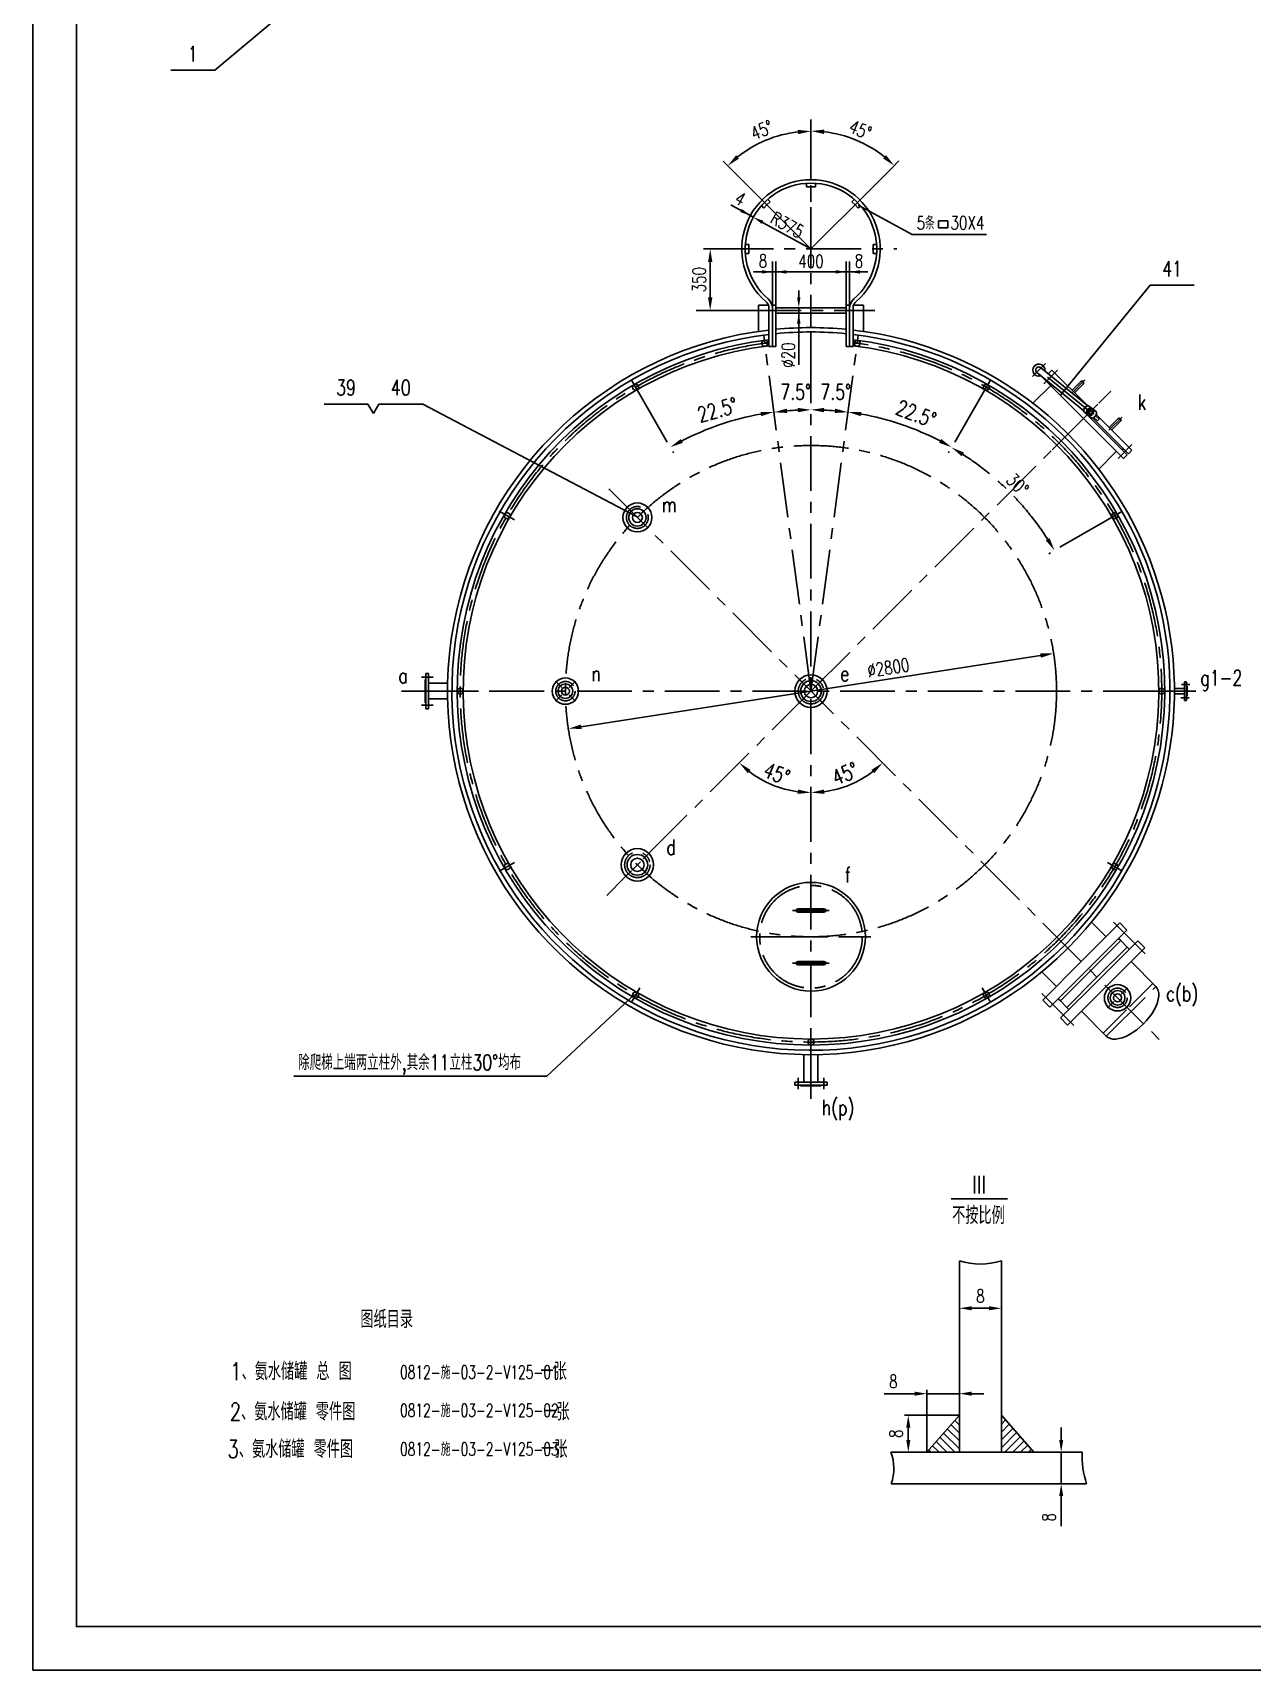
# Model space of a CAD drawing. Header units: millimetres. Extents: x 35295 to 50145, y 0 to 21025.
# Drawn here: x 35295 to 42249, y 0 to 9333 of the extents above; entities that cross this region are included whole.
import ezdxf
from ezdxf.enums import TextEntityAlignment as Align

# ---------------------------------------------------------------- set-up
doc = ezdxf.new("R2010")
doc.units = ezdxf.units.MM
doc.header["$LTSCALE"] = 250
doc.linetypes.add('CENTER', pattern=[2, 1.25, -0.25, 0.25, -0.25])
doc.linetypes.add('DASHDOT', pattern=[1, 0.5, -0.25, 0, -0.25])
for name, color, linetype in [('1', 7, 'Continuous'), ('2', 1, 'Continuous'), ('3', 2, 'DASHDOT'), ('HGJ', 1, 'Continuous'), ('HGJX', 2, 'CENTER'), ('HGJY', 7, 'Continuous'), ('K1', 4, 'Continuous'), ('RENK', 7, 'Continuous')]:
    doc.layers.add(name, color=color, linetype=linetype)
doc.styles.add('hzfs', font='simplex.shx', dxfattribs={"width": 0.75, "bigfont": 'hzfs.shx'})
doc.styles.get("Standard").update_dxf_attribs({"font": 'txt', "width": 0.75, "bigfont": 'hztxt.shx'})
doc.dimstyles.new('ISO-25', dxfattribs={"dimtxt": 2.5, "dimasz": 2.5, "dimexe": 1.25, "dimexo": 0.625, "dimtad": 1, "dimtxsty": 'Standard', "dimcen": 2.5, "dimadec": 0, "dimazin": 0, "dimtfac": 1, "dimtmove": 0, "dimatfit": 3, "dimfxl": 0, "dimarcsym": 0})
doc.dimstyles.get("Standard").update_dxf_attribs({"dimtxt": 0.18, "dimasz": 0.18, "dimexe": 0.18, "dimexo": 0.0625, "dimgap": 0.09, "dimtad": 0, "dimtih": 1, "dimtoh": 1, "dimdec": 4, "dimzin": 0, "dimdsep": 46, "dimtxsty": 'Standard', "dimcen": 0.09, "dimadec": 0, "dimazin": 0, "dimtfac": 1, "dimtdec": 4, "dimtofl": 0, "dimtmove": 0, "dimatfit": 3, "dimfxl": 0, "dimtolj": 1, "dimtzin": 0, "dimarcsym": 0})

# ---------------------------------------------------------------- blocks, each defined once
blk = doc.blocks.new('*D53')
at = {"color": 0, "lineweight": -2}
for p, q in [((39205.6, 8100.4), (39120.5, 8100.4)), ((39158, 8025.4), (39158, 7825.4)), ((39077.7, 7750.4), (39195.5, 7750.4))]:
    blk.add_line(p, q, dxfattribs=at)
at = {"color": 0}
for points in [[(39145.5, 8025.4), (39170.5, 8025.4), (39158, 8100.4)], [(39145.5, 7825.4), (39170.5, 7825.4), (39158, 7750.4)]]:
    blk.add_solid(points, dxfattribs=at)
at = {"layer": 'DEFPOINTS', "color": 0}
for p in [(39205.6, 8100.4), (39077.7, 7750.4), (39158, 7750.4)]:
    blk.add_point(p, dxfattribs=at)
at = {"color": 0, "insert": (39095.5, 7925.4), "char_height": 75, "attachment_point": 5, "rotation": 90, "style": 'hzfs'}
blk.add_mtext('\\A1;350', dxfattribs=at)
blk = doc.blocks.new('*D54')
at = {"color": 0, "lineweight": -2}
blk.add_line((40195.9, 8563.6), (40234.3, 8602.1), dxfattribs=at)
blk.add_arc((39732.6, 8100.4), 672.1, 51.3972, 83.6028, dxfattribs=at)
at = {"color": 0}
for points in [[(39806.8, 8755.8), (39808.2, 8780.8), (39732.6, 8772.5)], [(40160.3, 8634.9), (40143.6, 8616.3), (40207.8, 8575.6)]]:
    blk.add_solid(points, dxfattribs=at)
at = {"layer": 'DEFPOINTS', "color": 0}
for p in [(39732.6, 8838.2), (40068.6, 8682.4), (40195.9, 8563.6), (40065.5, 8433.3), (39732.6, 7648.8)]:
    blk.add_point(p, dxfattribs=at)
at = {"color": 0, "insert": (40013.7, 8779), "char_height": 75, "attachment_point": 5, "rotation": 337.5, "style": 'hzfs'}
blk.add_mtext('\\A1;45°', dxfattribs=at)
blk = doc.blocks.new('*D65')
at = {"color": 0, "linetype": 'CENTER', "lineweight": -2}
blk.add_line((41423, 6556.3), (41088.6, 6363.3), dxfattribs=at)
blk.add_arc((39732.6, 5580.4), 1603.3, 32.68047, 57.31953, dxfattribs=at)
at = {"color": 0, "linetype": 'CENTER'}
for points in [[(40591.8, 6919.2), (40604.8, 6940.5), (40534.2, 6968.9)], [(41092.8, 6452.6), (41071.4, 6439.6), (41121.1, 6382)]]:
    blk.add_solid(points, dxfattribs=at)
at = {"layer": 'DEFPOINTS', "color": 0, "linetype": 'CENTER'}
for p in [(40708.5, 7270.7), (40516.4, 6937.9), (40960.8, 6611), (41423, 6556.3), (41509.6, 6606.4)]:
    blk.add_point(p, dxfattribs=at)
at = {"color": 0, "linetype": 'CENTER', "insert": (40910.5, 6758.3), "char_height": 75, "attachment_point": 5, "rotation": 315, "style": 'hzfs'}
blk.add_mtext('\\A1;30°', dxfattribs=at)
blk = doc.blocks.new('*D74')
at = {"layer": '1', "color": 4, "lineweight": -2}
for p, q in [((40578.6, 2063), (40578.6, 2085.5)), ((40648.6, 2063), (40748.3, 2063)), ((40818.3, 2063), (40818.3, 2085.5))]:
    blk.add_line(p, q, dxfattribs=at)
at = {"layer": '1', "color": 4}
for points in [[(40648.6, 2074.6), (40648.6, 2051.3), (40578.6, 2063)], [(40748.3, 2074.6), (40748.3, 2051.3), (40818.3, 2063)]]:
    blk.add_solid(points, dxfattribs=at)
at = {"layer": 'DEFPOINTS', "color": 0}
for p in [(40578.6, 2063), (40818.3, 2063), (40818.3, 2063)]:
    blk.add_point(p, dxfattribs=at)
at = {"layer": '1', "color": 7, "insert": (40698.5, 2133), "char_height": 75, "attachment_point": 5, "style": 'hzfs'}
blk.add_mtext('8', dxfattribs=at)
blk = doc.blocks.new('*D75')
at = {"layer": '1', "color": 4, "lineweight": -2}
for p, q in [((41159.3, 1312.9), (41159.3, 1382.9)), ((41159.3, 1242.9), (41136.8, 1242.9)), ((41159.3, 1242.9), (41159.3, 1062.8)), ((41159.3, 1062.8), (41136.8, 1062.8)), ((41159.3, 992.8), (41159.3, 820.3))]:
    blk.add_line(p, q, dxfattribs=at)
at = {"layer": '1', "color": 4}
for points in [[(41147.6, 1312.9), (41170.9, 1312.9), (41159.3, 1242.9)], [(41147.6, 992.8), (41170.9, 992.8), (41159.3, 1062.8)]]:
    blk.add_solid(points, dxfattribs=at)
at = {"layer": 'DEFPOINTS', "color": 0}
for p in [(41159.3, 1242.9), (41159.3, 1062.8), (41159.3, 1062.8)]:
    blk.add_point(p, dxfattribs=at)
at = {"layer": '1', "color": 7, "insert": (41089.3, 871.6), "char_height": 75, "attachment_point": 5, "rotation": 90, "style": 'hzfs'}
blk.add_mtext('8', dxfattribs=at)
blk = doc.blocks.new('*D76')
at = {"layer": '1', "color": 4, "lineweight": -2}
for p, q in [((40578.6, 1453.3), (40264.9, 1453.3)), ((40287.4, 1312.9), (40287.4, 1383.3)), ((40393.3, 1242.9), (40264.9, 1242.9))]:
    blk.add_line(p, q, dxfattribs=at)
at = {"layer": '1', "color": 4}
for points in [[(40275.7, 1383.3), (40299.1, 1383.3), (40287.4, 1453.3)], [(40275.7, 1312.9), (40299.1, 1312.9), (40287.4, 1242.9)]]:
    blk.add_solid(points, dxfattribs=at)
at = {"layer": 'DEFPOINTS', "color": 0}
for p in [(40287.4, 1453.3), (40578.6, 1453.3), (40393.3, 1242.9)]:
    blk.add_point(p, dxfattribs=at)
at = {"layer": '1', "color": 7, "insert": (40217.4, 1348.1), "char_height": 75, "attachment_point": 5, "rotation": 90, "style": 'hzfs'}
blk.add_mtext('8', dxfattribs=at)
blk = doc.blocks.new('*D73')
at = {"layer": '1', "color": 4, "lineweight": -2}
for p, q in [((40393.3, 1242.9), (40393.3, 1598.8)), ((40578.6, 1453.3), (40578.6, 1598.8)), ((40323.3, 1576.3), (40150.8, 1576.3)), ((40578.6, 1576.3), (40393.3, 1576.3)), ((40648.6, 1576.3), (40718.6, 1576.3))]:
    blk.add_line(p, q, dxfattribs=at)
at = {"layer": '1', "color": 4}
for points in [[(40323.3, 1587.9), (40323.3, 1564.6), (40393.3, 1576.3)], [(40648.6, 1587.9), (40648.6, 1564.6), (40578.6, 1576.3)]]:
    blk.add_solid(points, dxfattribs=at)
at = {"layer": 'DEFPOINTS', "color": 0}
for p in [(40393.3, 1576.3), (40578.6, 1453.3), (40393.3, 1242.9)]:
    blk.add_point(p, dxfattribs=at)
at = {"layer": '1', "color": 7, "insert": (40202, 1646.3), "char_height": 75, "attachment_point": 5, "style": 'hzfs'}
blk.add_mtext('8', dxfattribs=at)

msp = doc.modelspace()

# ---------------------------------------------------------------- hatches: boundary and pattern name
at = {"layer": '1'}
h = msp.add_hatch(dxfattribs=at)
h.set_pattern_fill('ANSI31', color=256, scale=10, angle=90, style=0)
h.set_pattern_definition([(135, (27247.498, 0), (-22.45064, -22.45064), [])])
h.paths.add_polyline_path([(40578.62807, 1453.27059), (40393.29851, 1242.91503), (40578.62807, 1242.91503)])
h = msp.add_hatch(dxfattribs=at)
h.set_pattern_fill('ANSI31', color=256, scale=10, style=0)
h.set_pattern_definition([(45, (27247.498, 0), (-22.45064, 22.45064), [])])
h.paths.add_polyline_path([(40818.29952, 1453.27059), (40818.29952, 1242.91503), (41003.62907, 1242.91503)])

# ---------------------------------------------------------------- linework, layer by layer
for p, q in [((35295.39807, 21025), (35295.39807, 0)), ((39732.60168, 8495.38527), (39732.60168, 8656.74418)), ((40001.91928, 8350.69189), (40309.05195, 8182.21368)), ((36784.24402, 3385.89844), (38227.24865, 3385.89844)), ((35295.39807, 0), (50145.39807, 0))]:
    msp.add_line(p, q)
at = {"linetype": 'ByBlock'}
for p, q in [((39732.60168, 8495.44777), (39732.60168, 8681.96284)), ((39389.42939, 8443.55755), (39269.33761, 8563.64934)), ((40065.46927, 8433.25286), (40195.86574, 8563.64934)), ((39281.36355, 8348.59718), (39274.85985, 8352.17466)), ((39404.03022, 8281.1221), (39281.36355, 8348.59718)), ((39456.60166, 8252.2042), (39509.17309, 8223.28631)), ((39456.60166, 8252.2042), (39609.51426, 8168.09179)), ((39609.51426, 8168.09179), (39732.60168, 8100.38527)), ((39512.60168, 7780.44777), (39512.60168, 8029.72388)), ((39532.60168, 7780.44777), (39532.60168, 8029.72388)), ((39932.60168, 7780.44777), (39932.60168, 8029.72388)), ((39952.60168, 7780.38527), (39952.60168, 8029.66138)), ((40055.9655, 7969.72388), (39405.28705, 7969.72388)), ((39663.0522, 7825.38527), (39663.0522, 7863.51403)), ((39432.60168, 7750.38527), (39077.68742, 7750.38527)), ((39663.0522, 7765.38527), (39663.0522, 7615.38527)), ((39663.0522, 7615.38527), (39663.0522, 7439.9959))]:
    msp.add_line(p, q, dxfattribs=at)
at = {"color": 0, "linetype": 'ByBlock'}
for p, q in [((39269.33761, 8563.64934), (39231.60815, 8601.37879)), ((38423.22503, 5377.51143), (41041.97832, 5783.25911))]:
    msp.add_line(p, q, dxfattribs=at)
at = {"linetype": 'CENTER'}
for p, q in [((39732.60168, 7994.64486), (39732.60168, 8495.38527)), ((41638.91352, 4082.34096), (41456.84423, 4264.41026)), ((41230.64598, 3674.07342), (41048.57669, 3856.14271))]:
    msp.add_line(p, q, dxfattribs=at)
at = {"color": 7}
for p, q in [((39389.47358, 8443.51336), (39732.60168, 8100.38527)), ((40065.42507, 8433.20867), (39732.60168, 8100.38527)), ((40459.63349, 8220.25129), (40459.63349, 8260.92193)), ((40459.63349, 8260.92193), (40513.55798, 8260.92193)), ((40513.55798, 8220.25129), (40459.63349, 8220.25129)), ((40513.55798, 8260.92193), (40513.55798, 8220.25129)), ((39732.60168, 8069.23111), (39732.60168, 8171.05821)), ((40734.14219, 8182.21368), (40309.05195, 8182.21368))]:
    msp.add_line(p, q, dxfattribs=at)
at = {"color": 1}
for p, q in [((39707.60168, 8455.38527), (39707.60168, 8474.55101)), ((39732.60168, 8455.38527), (39707.60168, 8455.38527)), ((39732.60168, 8455.38527), (39757.60168, 8455.38527)), ((39757.60168, 8455.38527), (39757.60168, 8474.55101)), ((39463.9011, 8333.73051), (39450.34888, 8347.28273)), ((39481.57877, 8351.40818), (39463.9011, 8333.73051)), ((39481.57877, 8351.40818), (39499.25644, 8369.08585)), ((39499.25644, 8369.08585), (39485.70421, 8382.63807)), ((39965.94691, 8369.08585), (39979.49914, 8382.63807)), ((39983.62458, 8351.40818), (39965.94691, 8369.08585)), ((39983.62458, 8351.40818), (40001.30225, 8333.73051)), ((40001.30225, 8333.73051), (40014.85448, 8347.28273)), ((39377.60168, 8125.38527), (39358.43594, 8125.38527)), ((39377.60168, 8100.38527), (39377.60168, 8125.38527)), ((40087.60168, 8125.38527), (40106.76741, 8125.38527)), ((40087.60168, 8100.38527), (40087.60168, 8125.38527)), ((39377.60168, 8075.38527), (39358.43594, 8075.38527)), ((39377.60168, 8100.38527), (39377.60168, 8075.38527)), ((40087.60168, 8100.38527), (40087.60168, 8075.38527)), ((40087.60168, 8075.38527), (40106.76741, 8075.38527)), ((39489.42877, 7780.38527), (39432.60168, 7780.38527)), ((39432.60168, 7780.38527), (39432.60168, 7630.55209)), ((39492.60168, 7762.85749), (39492.60168, 7544.48203)), ((39512.60168, 7780.38527), (39512.60168, 7544.48203)), ((39532.60168, 7780.38527), (39512.60168, 7780.38527)), ((39532.60168, 7750.38527), (39532.60168, 7780.38527)), ((39532.60168, 7765.38527), (39932.60168, 7765.38527)), ((39532.60168, 7750.38527), (39532.60168, 7544.48203)), ((39932.60168, 7780.38527), (39952.60168, 7780.38527)), ((39932.60168, 7750.38527), (39932.60168, 7780.38527)), ((39932.60168, 7750.38527), (39932.60168, 7544.48203)), ((39952.60168, 7780.38527), (39952.60168, 7544.48203)), ((39972.60168, 7762.85749), (39972.60168, 7544.48203)), ((39975.77458, 7780.38527), (40032.60168, 7780.38527)), ((40032.60168, 7780.38527), (40032.60168, 7630.55209)), ((39532.60168, 7735.38527), (39932.60168, 7735.38527)), ((39532.60168, 7544.48203), (39492.60168, 7544.48203)), ((39532.60168, 7544.48203), (39492.60168, 7544.48203)), ((39932.60168, 7544.48203), (39972.60168, 7544.48203)), ((41804.54738, 5595.38527), (41861.60168, 5595.38527)), ((41804.54738, 5565.38527), (41861.60168, 5565.38527)), ((41415.31753, 4180.51213), (41332.30695, 4263.5227)), ((41699.14634, 3896.68332), (41557.25701, 4038.57264)), ((41132.47481, 3897.66942), (41049.46424, 3980.67999)), ((41416.30362, 3613.84061), (41274.4143, 3755.72993))]:
    msp.add_line(p, q, dxfattribs=at)
at = {"color": 7, "linetype": 'CENTER'}
for p, q in [((39205.63881, 8100.38527), (40222.14014, 8100.38527)), ((39365.11438, 7750.38527), (40097.33316, 7750.38527))]:
    msp.add_line(p, q, dxfattribs=at)
at = {"color": 1, "linetype": 'Continuous'}
for p, q in [((41287.8024, 7178.25535), (41020.37214, 7395.88602)), ((41310.66979, 7206.06034), (41043.09508, 7423.80856)), ((41106.1566, 7410.02406), (41086.00405, 7389.87152)), ((41315.60953, 7206.71904), (41359.95965, 7171.57982)), ((41288.28487, 7172.2319), (41332.635, 7137.09267)), ((41345.40779, 7140.85483), (41365.89173, 7120.37089)), ((41355.42696, 7149.85058), (41375.39919, 7129.87835)), ((41365.89173, 7120.37089), (41375.39919, 7129.87835))]:
    msp.add_line(p, q, dxfattribs=at)
at = {"color": 2, "linetype": 'CENTER'}
msp.add_line((41324.12226, 7171.90586), (41031.73361, 7409.84729), dxfattribs=at)
at = {"color": 0, "linetype": 'CENTER'}
for p, q in [((38756.67444, 7270.74083), (38948.84885, 6937.88498)), ((40708.52891, 7270.74083), (40516.3545, 6937.88498))]:
    msp.add_line(p, q, dxfattribs=at)
at = {"color": 1, "linetype": 'Continuous'}
for centre, radius in [((41324.12226, 7171.90586), 20.23478), ((41324.12226, 7171.90586), 12), ((39732.60168, 4180.38527), 310)]:
    msp.add_circle(centre, radius, dxfattribs=at)
at = {"linetype": 'CENTER'}
msp.add_circle((39732.60168, 5580.38527), 1400, dxfattribs=at)
at = {"color": 2, "linetype": 'CENTER'}
msp.add_circle((39732.60168, 4180.38527), 292.5, dxfattribs=at)
at = {"color": 0, "linetype": 'ByBlock'}
for centre, radius, start, end in [((39732.60168, 8100.38527), 671.01184, 96.407373493, 128.592626507), ((39732.60168, 5580.38527), 1605.00565, 100.24775967, 117.322392891), ((39732.60168, 5580.38527), 1603.55176, 92.680035242, 94.890117319), ((39732.60168, 5580.38527), 1603.55176, 85.109882681, 87.319964758), ((39732.60168, 5580.38527), 1605.00565, 62.677607109, 79.75224033), ((39732.60168, 5580.38527), 578.12829, 232.438145792, 262.561854208), ((39732.60168, 5580.38527), 578.12829, 277.438145792, 307.561854208)]:
    msp.add_arc(centre, radius, start, end, dxfattribs=at)
at = {"color": 1}
for centre, radius, start, end in [((39732.60168, 8100.38527), 395, 90, 229.331205845), ((39732.60168, 8100.38527), 395, 310.668794155, 90), ((39732.60168, 8100.38527), 375, 90, 229.331205845), ((39732.60168, 8100.38527), 375, 310.668794155, 90), ((39442.60168, 7762.85749), 50, 0, 49.331205845), ((39442.60168, 7762.85749), 70, 0, 49.331205845), ((40022.60168, 7762.85749), 70, 130.668794155, 180), ((40022.60168, 7762.85749), 50, 130.668794155, 180)]:
    msp.add_arc(centre, radius, start, end, dxfattribs=at)
at = {"color": 1, "linetype": 'Continuous'}
for centre, radius, start, end in [((41031.73361, 7409.84729), 34.5, 352.32160967, 289.423646892), ((41031.73361, 7409.84729), 18, 50.861828841, 230.861828841), ((41277.62999, 7337.54562), 10, 315, 135), ((41316.98383, 7177.56174), 29.18968, 92.698586697, 190.520849153), ((41331.2607, 7166.24998), 29.18968, 272.698586697, 10.520849153), ((41489.76203, 7125.41359), 10, 315, 135)]:
    msp.add_arc(centre, radius, start, end, dxfattribs=at)
at = {"color": 0, "linetype": 'ByBlock'}
for points in [[(39657.02032, 8779.68614), (39658.41746, 8754.72521), (39732.60168, 8771.3971)], [(39322.36963, 8615.52964), (39305.70752, 8634.16761), (39258.12466, 8574.86229)], [(39594.55027, 7190.5263), (39597.26333, 7165.67395), (39521.34975, 7169.96096)], [(39657.91451, 7169.68653), (39657.32987, 7194.67969), (39732.60168, 7183.93703)], [(39807.28884, 7169.68653), (39807.87348, 7194.67969), (39732.60168, 7183.93703)], [(39870.65308, 7190.5263), (39867.94003, 7165.67395), (39943.8536, 7169.96096)], [(39448.99885, 7147.43811), (39445.12723, 7172.13651), (39521.15821, 7171.40217)], [(40016.2045, 7147.43811), (40020.07612, 7172.13651), (39944.04514, 7171.40217)], [(38989.91383, 7017.30152), (39001.90456, 6995.36474), (38930.09885, 6970.36093)], [(40475.28953, 7017.30152), (40463.29879, 6995.36474), (40535.1045, 6970.36093)], [(41040.06442, 5795.61172), (41043.89223, 5770.9065), (41116.09398, 5794.74253)], [(38421.31112, 5389.86404), (38425.13893, 5365.15882), (38349.10937, 5366.028)], [(39371.91763, 5112.71192), (39388.41142, 5131.49901), (39323.80324, 5171.58683)], [(40076.79193, 5131.49901), (40093.28572, 5112.71192), (40141.40011, 5171.58683)], [(39658.57043, 5019.59549), (39656.94881, 4994.64814), (39732.60168, 5002.25698)], [(39808.25454, 4994.64814), (39806.63293, 5019.59549), (39732.60168, 5002.25698)]]:
    msp.add_solid(points, dxfattribs=at)
at = {"linetype": 'ByBlock'}
for points in [[(39329.11533, 8310.91738), (39338.75463, 8328.44119), (39386.50641, 8290.76139)], [(39451.78201, 8243.4423), (39461.42131, 8260.96611), (39404.03022, 8281.1221)], [(39461.42131, 8260.96611), (39451.78201, 8243.4423), (39404.03022, 8281.1221)], [(39452.60168, 7959.72388), (39452.60168, 7979.72388), (39512.60168, 7969.72388)], [(39592.60168, 7959.72388), (39592.60168, 7979.72388), (39532.60168, 7969.72388)], [(39872.60168, 7959.72388), (39872.60168, 7979.72388), (39932.60168, 7969.72388)], [(40012.60168, 7959.72388), (40012.60168, 7979.72388), (39952.60168, 7969.72388)], [(39653.0522, 7825.38527), (39673.0522, 7825.38527), (39663.0522, 7765.38527)], [(39653.0522, 7675.38527), (39673.0522, 7675.38527), (39663.0522, 7735.38527)]]:
    msp.add_solid(points, dxfattribs=at)
at = {"layer": '1'}
for p, q in [((40532.69181, 2686.94854), (40852.69181, 2686.94854)), ((40393.29851, 1242.91503), (40578.62807, 1453.27059)), ((41003.62907, 1242.91503), (40818.29952, 1453.27059))]:
    msp.add_line(p, q, dxfattribs=at)
msp.add_arc((40698.46379, 2709.95184), 395.31631, 252.353772999, 287.646227001, dxfattribs=at)
at = {"layer": '2'}
for p, q in [((41493.78752, 4258.98168), (41273.89577, 4039.09117)), ((41314.20077, 3998.78618), (41534.09261, 4218.6766)), ((41534.09261, 4218.6766), (41493.78752, 4258.98168)), ((41375.53106, 3937.45589), (41595.42148, 4157.34772)), ((41635.72657, 4117.04264), (41415.83605, 3897.15089)), ((41595.42148, 4157.34772), (41635.72657, 4117.04264)), ((41054.00526, 3819.19943), (41273.89577, 4039.09117)), ((41314.20077, 3998.78618), (41094.31035, 3778.89434)), ((41375.53106, 3937.45589), (41155.63922, 3717.56546)), ((41195.94431, 3677.26038), (41415.83605, 3897.15089)), ((41094.31035, 3778.89434), (41054.00526, 3819.19943)), ((41155.63922, 3717.56546), (41195.94431, 3677.26038)), ((40578.62807, 1242.91503), (40578.62807, 2333.23659)), ((40818.29952, 1242.91503), (40818.29952, 2333.23659)), ((40188.30944, 1242.91503), (41278.20022, 1242.91503)), ((40190.38554, 1062.84528), (41304.09188, 1062.84528))]:
    msp.add_line(p, q, dxfattribs=at)
at = {"layer": '3', "linetype": 'ByBlock'}
for centre, radius, start, end in [((39942.72667, 1150.03676), 262.55908, 340.604730245, 20.716387854), ((41809.64102, 1227.43291), 531.66627, 178.331311245, 198.033284799)]:
    msp.add_arc(centre, radius, start, end, dxfattribs=at)
at = {"layer": 'DEFPOINTS', "color": 0, "linetype": 'ByBlock'}
for p in [(39558.93103, 8748.53293), (39269.33761, 8563.64934), (39732.60168, 8495.44777), (39732.60168, 8495.38527), (39389.42939, 8443.55755), (39389.47358, 8443.51336), (40065.42507, 8433.20867), (39386.50641, 8290.76139), (39386.50641, 8290.76139), (39404.03022, 8281.1221), (39404.03022, 8281.1221), (39732.60168, 8100.38527), (39732.60168, 8100.38527), (39732.60168, 8100.38527), (39732.60168, 8100.38527), (39732.60168, 8100.38527), (39732.60168, 8052.32435), (39732.60168, 7861.24109), (39365.11438, 7750.38527), (39532.60168, 7780.38527), (39932.60168, 7780.38527), (39732.60168, 7648.82118), (40002.27348, 7609.54424), (40002.27348, 7609.54424), (39732.60168, 7534.17036), (39732.60168, 7534.17036), (39732.60168, 7534.17036), (40758.57649, 7357.42577), (40708.52891, 7270.74083), (39315.93032, 7130.36208), (39662.0019, 7182.38213), (39803.20145, 7182.38213), (40149.27303, 7130.36208), (38267.47643, 7045.51052), (41197.72693, 7045.51052), (41116.09398, 5794.74253), (39732.60168, 5580.38527), (39732.60168, 5580.38527), (38349.10937, 5366.028), (39443.53753, 5079.71148), (39882.23229, 5021.95622), (41212.94408, 4100.04286), (41732.60168, 3580.38527), (39732.60168, 3290.2184)]:
    msp.add_point(p, dxfattribs=at)
at = {"layer": 'HGJ'}
for p, q in [((37532.60168, 5646.38527), (37536.60168, 5646.38527)), ((37532.60168, 5514.38527), (37532.60168, 5646.38527)), ((37536.60168, 5680.38527), (37552.60168, 5680.38527)), ((37536.60168, 5480.38527), (37536.60168, 5680.38527)), ((37552.60168, 5680.38527), (37552.60168, 5480.38527)), ((37552.60168, 5624.88527), (37661.07959, 5624.88527)), ((41861.60168, 5527.88527), (41861.60168, 5632.88527)), ((41861.60168, 5632.88527), (41873.60168, 5632.88527)), ((41873.60168, 5632.88527), (41873.60168, 5527.88527)), ((41873.60168, 5608.38527), (41877.60168, 5608.38527)), ((41877.60168, 5608.38527), (41877.60168, 5552.38527)), ((37536.60168, 5514.38527), (37532.60168, 5514.38527)), ((37552.60168, 5535.88527), (37661.07959, 5535.88527)), ((41873.60168, 5527.88527), (41861.60168, 5527.88527)), ((41877.60168, 5552.38527), (41873.60168, 5552.38527)), ((37552.60168, 5480.38527), (37536.60168, 5480.38527)), ((41498.35747, 4158.42199), (41326.46121, 3986.52573)), ((41535.16688, 4121.61259), (41363.27061, 3949.71633)), ((41498.35747, 4158.42199), (41486.09762, 4170.68192)), ((41498.35747, 4158.42199), (41535.16688, 4121.61259)), ((41535.16688, 4121.61259), (41547.42681, 4109.35274)), ((41154.56495, 3814.62947), (41326.46121, 3986.52573)), ((41191.37435, 3777.82007), (41363.27061, 3949.71633)), ((41154.56495, 3814.62947), (41142.30502, 3826.88932)), ((41681.46867, 3914.36099), (41548.88614, 3781.77847)), ((41154.56495, 3814.62947), (41191.37435, 3777.82007)), ((41191.37435, 3777.82007), (41203.6342, 3765.56014)), ((41398.62595, 3631.51828), (41531.20847, 3764.1008)), ((39692.60168, 3351.18246), (39692.60168, 3476.18246)), ((39772.60168, 3351.18246), (39772.60168, 3476.18246)), ((39640.10168, 3335.18246), (39640.10168, 3351.18246)), ((39640.10168, 3351.18246), (39825.10168, 3351.18246)), ((39825.10168, 3335.18246), (39640.10168, 3335.18246)), ((39673.60168, 3331.18246), (39673.60168, 3335.18246)), ((39791.60168, 3331.18246), (39673.60168, 3331.18246)), ((39791.60168, 3335.18246), (39791.60168, 3331.18246)), ((39825.10168, 3351.18246), (39825.10168, 3335.18246))]:
    msp.add_line(p, q, dxfattribs=at)
at = {"layer": 'HGJ', "color": 7, "linetype": 'CENTER'}
msp.add_line((41416.30362, 3613.84061), (41699.14634, 3896.68332), dxfattribs=at)
at = {"layer": 'HGJ'}
for centre, radius in [((38742.65218, 6570.33476), 82.5), ((38742.65218, 6570.33476), 49.5), ((38742.65218, 6570.33476), 28.5), ((38332.60168, 5580.38527), 75), ((38332.60168, 5580.38527), 42), ((38332.60168, 5580.38527), 22.5), ((39732.60168, 5580.38527), 92.5), ((39732.60168, 5580.38527), 59), ((39732.60168, 5580.38527), 38), ((38742.65218, 4590.43577), 92.5), ((38742.65218, 4590.43577), 59), ((38742.65218, 4590.43577), 38), ((41480.5582, 3832.42874), 75), ((41480.5582, 3832.42874), 42), ((41480.5582, 3832.42874), 22.5)]:
    msp.add_circle(centre, radius, dxfattribs=at)
msp.add_ellipse((41557.72498, 3755.26196), major_axis=(-141.42136, -141.42136), ratio=0.5, start_param=0, end_param=3.1415926536, dxfattribs=at)
at = {"layer": 'HGJX'}
for p, q in [((38680.78034, 6632.20661), (38716.13568, 6596.85127)), ((38804.52403, 6508.46292), (38769.16869, 6543.81826)), ((37577.60168, 5660.38527), (37512.60168, 5660.38527)), ((38276.03313, 5636.95381), (38311.38847, 5601.59847)), ((38389.17022, 5636.95381), (38353.81488, 5601.59847)), ((39663.65876, 5649.32818), (39699.0141, 5613.97284)), ((39801.54459, 5649.32818), (39766.18925, 5613.97284)), ((41844.97207, 5617.88527), (41892.02152, 5617.88527)), ((37757.60168, 5580.38527), (37457.60168, 5580.38527)), ((38276.03313, 5523.81673), (38311.38847, 5559.17206)), ((38389.17022, 5523.81673), (38353.81488, 5559.17206)), ((39663.65876, 5511.44236), (39699.0141, 5546.7977)), ((39801.54459, 5511.44236), (39766.18925, 5546.7977)), ((41841.25193, 5542.88527), (41888.30128, 5542.88527)), ((37577.60168, 5500.38527), (37512.60168, 5500.38527)), ((38811.59509, 4659.37869), (38776.23975, 4624.02335)), ((38673.70927, 4521.49286), (38709.06461, 4556.8482)), ((41423.98966, 3888.99729), (41459.345, 3853.64195)), ((41537.12674, 3888.99729), (41501.7714, 3853.64195)), ((41423.98966, 3775.8602), (41459.345, 3811.21554)), ((41537.12674, 3775.8602), (41501.7714, 3811.21554)), ((39660.10168, 3376.18246), (39660.10168, 3311.18246)), ((39805.10168, 3376.18246), (39805.10168, 3311.18246))]:
    msp.add_line(p, q, dxfattribs=at)
at = {"layer": 'HGJX', "color": 3}
msp.add_line((41706.91875, 5580.38527), (41906.09978, 5580.38527), dxfattribs=at)
at = {"layer": 'HGJX', "linetype": 'CENTER'}
msp.add_line((39732.60168, 3556.18246), (39732.60168, 3256.18246), dxfattribs=at)
at = {"layer": 'HGJX', "color": 1}
for p, q in [((39692.60168, 3508.7714), (39692.60168, 3476.18246)), ((39772.60168, 3508.7714), (39772.60168, 3476.18246))]:
    msp.add_line(p, q, dxfattribs=at)
at = {"layer": 'HGJX'}
for centre, radius in [((38742.65218, 6570.33476), 62.5), ((38332.60168, 5580.38527), 55), ((39732.60168, 5580.38527), 72.5), ((38742.65218, 4590.43577), 72.5), ((41480.5582, 3832.42874), 55)]:
    msp.add_circle(centre, radius, dxfattribs=at)
at = {"layer": 'HGJY'}
for p, q in [((38043.27607, 10550.56005), (36332.9974, 9118.77165)), ((36332.9974, 9118.77165), (36082.9974, 9118.77165)), ((41154.33221, 7267.09614), (41667.15289, 7893.96313)), ((41667.15289, 7893.96313), (41917.15289, 7893.96313)), ((37206.34639, 7216.34775), (36956.34639, 7216.34775)), ((37237.59639, 7162.22275), (37206.34639, 7216.34775)), ((37268.84639, 7216.34775), (37237.59639, 7162.22275)), ((37518.84639, 7216.34775), (37268.84639, 7216.34775)), ((38737.65348, 6575.33347), (37518.84639, 7216.34775)), ((38725.7808, 3851.03397), (38227.24865, 3385.89844))]:
    msp.add_line(p, q, dxfattribs=at)
at = {"layer": 'HGJY', "linetype": 'CENTER'}
for p, q in [((39732.60168, 8838.21736), (39732.60168, 7648.82118)), ((39732.60168, 5580.38527), (39462.92987, 7609.54424)), ((39732.60168, 7632.33489), (39732.60168, 7532.23974)), ((39732.60168, 5580.38527), (40002.27348, 7609.54424)), ((39732.60168, 7534.17036), (39732.60168, 3290.2184)), ((38706.62687, 7357.42577), (38756.67444, 7270.74083)), ((39732.60168, 5580.38527), (41441.46771, 7289.25131)), ((40758.57649, 7357.42577), (40708.52891, 7270.74083)), ((38579.73728, 6733.24966), (41732.60168, 3580.38527)), ((37955.56118, 6606.36008), (38042.24612, 6556.31251)), ((41509.64217, 6606.36008), (41422.95723, 6556.31251)), ((37398.63978, 5580.38527), (41926.45027, 5580.38527)), ((37680.65206, 5580.38527), (37780.7472, 5580.38527)), ((39732.60168, 5580.38527), (38567.80651, 4415.5901)), ((41784.55129, 5580.38527), (41684.45615, 5580.38527)), ((37955.56118, 4554.41046), (38042.24612, 4604.45803)), ((41509.64217, 4554.41046), (41422.95723, 4604.45803)), ((38706.62687, 3803.34477), (38756.67444, 3890.02971)), ((40758.57649, 3803.34477), (40708.52891, 3890.02971)), ((39732.60168, 3528.43565), (39732.60168, 3628.53079))]:
    msp.add_line(p, q, dxfattribs=at)
at = {"layer": 'HGJY'}
for centre in [(39469.12165, 7562.95387), (39996.0817, 7562.95387), (38732.60168, 7312.43608), (40732.60168, 7312.43608), (38000.55087, 6580.38527), (41464.65248, 6580.38527), (37732.60168, 5580.38527), (41732.60168, 5580.38527), (38000.55087, 4580.38527), (41464.65248, 4580.38527), (38732.60168, 3848.33446), (40732.60168, 3848.33446), (39732.60168, 3580.38527)]:
    msp.add_circle(centre, 17, dxfattribs=at)
at = {"layer": 'HGJY', "color": 1}
for radius, start, end in [(2072, 96.651507163, 315), (2047, 96.733115703, 315), (2017, 96.833735241, 83.166264759), (2072, 84.460895143, 95.539104857), (2047, 84.393030627, 95.606969373), (2072, 315, 83.348492837), (2047, 315, 83.266884297), (1983, 96.951478043, 83.048521957), (1983, 96.951478043, 83.048521957)]:
    msp.add_arc((39732.60168, 5580.38527), radius, start, end, dxfattribs=at)
at = {"layer": 'HGJY', "linetype": 'CENTER'}
msp.add_arc((39732.60168, 5580.38527), 2000, 96.892102579, 83.107897421, dxfattribs=at)
at = {"layer": 'K1', "const_width": 10}
msp.add_lwpolyline([(35545.39807, 250), (35545.39807, 20400), (49895.39807, 20400), (49895.39807, 250)], close=True, dxfattribs=at)
at = {"layer": 'RENK', "color": 2, "linetype": 'CENTER'}
for p, q in [((41069.72421, 7447.83789), (40994.70026, 7372.81393)), ((41059.30001, 7331.34767), (41137.53455, 7409.58221)), ((41294.40688, 7354.32251), (41219.16153, 7279.07716)), ((41108.04491, 6955.8285), (41416.95018, 7264.73377)), ((41506.53892, 7142.19048), (41431.29357, 7066.94512)), ((41483.56408, 6907.0836), (41561.79862, 6985.31814)), ((39628.00537, 4330.38527), (39837.19799, 4330.38527)), ((39390.39103, 4180.38527), (40074.81232, 4180.38527)), ((39837.19799, 4030.38527), (39628.00537, 4030.38527))]:
    msp.add_line(p, q, dxfattribs=at)
at = {"layer": 'RENK', "color": 1, "linetype": 'Continuous'}
for p, q in [((41086.00405, 7389.87152), (41091.27557, 7384.60001)), ((41106.1566, 7410.02406), (41310.223, 7205.95766)), ((40998.31146, 7220.86165), (41099.43908, 7321.98927)), ((41058.78044, 7362.64791), (41059.8732, 7363.74066)), ((41058.78044, 7362.64791), (41514.86432, 6906.56404)), ((41270.55892, 7344.61669), (41221.06145, 7295.11921)), ((41284.70106, 7330.47455), (41235.20359, 7280.97708)), ((41264.5803, 7197.15314), (41288.0534, 7173.68004)), ((41277.9293, 7186.27902), (41287.81765, 7176.39066)), ((41279.81396, 7184.39436), (41287.81765, 7176.39066)), ((41294.14309, 7167.59035), (41535.01686, 6926.71658)), ((41338.02152, 7137.85405), (41542.08793, 6933.78765)), ((41359.00429, 7157.17637), (41562.24047, 6953.94019)), ((41482.69096, 7132.48465), (41433.19348, 7082.98718)), ((41496.83309, 7118.34252), (41447.33562, 7068.84504)), ((41373.07805, 6846.09505), (41471.55403, 6944.57103)), ((41506.58625, 6955.14719), (41513.65732, 6962.21826)), ((41514.86432, 6906.56404), (41535.01686, 6926.71658)), ((41542.08793, 6933.78765), (41562.24047, 6953.94019)), ((39807.60168, 4340.38527), (39657.60168, 4340.38527)), ((39807.60168, 4320.38527), (39657.60168, 4320.38527)), ((39657.60168, 4040.38527), (39807.60168, 4040.38527)), ((39657.60168, 4020.38527), (39807.60168, 4020.38527))]:
    msp.add_line(p, q, dxfattribs=at)
for centre, start, end in [((39657.60168, 4330.38527), 90, 270), ((39807.60168, 4330.38527), 270, 90), ((39657.60168, 4030.38527), 90, 270), ((39807.60168, 4030.38527), 270, 90)]:
    msp.add_arc(centre, 10, start, end, dxfattribs=at)

# ---------------------------------------------------------------- texts
at = {"linetype": 'ByBlock', "style": 'hzfs', "width": 0.75}
for s, rotation, p in [('4', 331.18619005, (39329.09973, 8385.77594)), ('R375', 331.18619005, (39596.93015, 8237.65067)), ('%%c20', 90, (39603.07334, 7495.48593))]:
    msp.add_text(s, height=75, rotation=rotation, dxfattribs=at).set_placement(p, align=Align.MIDDLE_CENTER)
at = {"color": 7, "style": 'hzfs', "width": 0.75}
for s, p in [('5条  ', (40334.66067, 8211.19571)), ('30X4', (40528.16106, 8211.65419))]:
    msp.add_text(s, height=75, dxfattribs=at).set_placement(p)
at = {"linetype": 'ByBlock', "style": 'hzfs', "width": 0.75}
for s, p in [('8', (39458.96849, 8031.93351)), ('400', (39732.60168, 8029.72388))]:
    msp.add_text(s, height=75, dxfattribs=at).set_placement(p, align=Align.MIDDLE_CENTER)
at = {"linetype": 'ByBlock', "style": 'hzfs', "text_generation_flag": 2, "width": 0.75}
msp.add_text('8', height=75, dxfattribs=at).set_placement((40006.23487, 8031.93351), align=Align.MIDDLE_CENTER)
at = {"style": 'hzfs', "width": 0.75}
for s, p in [('k', (41595.78633, 7184.12426)), ('g1-2', (41952.73846, 5612.14914)), ('a', (37380.6896, 5624.85557)), ('f', (39926.56952, 4489.84895)), ('除爬梯上端两立柱外,其余11立柱30%%d均布', (36808.58162, 3420.6634)), ('h(p)', (39794.80198, 3163.49577))]:
    msp.add_text(s, height=87.5, dxfattribs=at).set_placement(p)
at = {"color": 0, "linetype": 'ByBlock', "attachment_point": 5, "style": 'hzfs'}
for s, insert, char_height, rotation in [('\\A1;45°', (39451.89885, 8778.06184), 75, 22.5), ('22.5°', (39199.63738, 7183.32474), 87.5, 15.586539152), ('22.5°', (40332.38973, 7161.22176), 87.5, 338.981690919), ('\\A1;∅2800', (40173.54414, 5713.97635), 75, 8.807334047), ('\\A1;45°', (39537.67104, 5109.78109), 87.5, 337.5), ('\\A1;45°', (39927.53231, 5109.78109), 87.5, 22.5)]:
    msp.add_mtext(s, dxfattribs=dict(at, insert=insert, char_height=char_height, rotation=rotation))
at = {"color": 0, "linetype": 'ByBlock', "char_height": 87.5, "attachment_point": 5, "style": 'hzfs'}
for insert in [(39645.44391, 7285.49466), (39873.71505, 7285.49466)]:
    msp.add_mtext('7.5°', dxfattribs=dict(at, insert=insert))
at = {"layer": '1', "style": 'hzfs', "width": 0.75}
for s, p in [('III', (40691.57939, 2718.10788)), ('不按比例', (40687.5144, 2542.69198))]:
    msp.add_text(s, height=100, dxfattribs=at).set_placement(p, align=Align.CENTER)
at = {"layer": 'HGJY', "style": 'hzfs', "width": 0.75}
for s, p in [('1', (36207.9974, 9168.77165)), ('41', (41792.15289, 7943.96313)), ('39', (37081.34639, 7266.34775)), ('40', (37393.84639, 7266.34775))]:
    msp.add_text(s, height=87.5, dxfattribs=at).set_placement(p, align=Align.CENTER)
at = {"layer": 'HGJY', "style": 'hzfs'}
for s, height, width, p in [('m', 87.5, 0.75, (38925.15218, 6643.18583)), ('n', 87.5, 0.75, (38507.60168, 5680.38527)), ('e', 87.5, 0.75, (39925.10168, 5680.38527)), ('d', 87.5, 0.75, (38935.15218, 4690.43577)), ('c(b)', 87.5, 0.75, (41849.20432, 3850.80486)), ('0812-施-03-2-V125-01', 75, 0.68, (37842.03535, 1703.04273)), ('0812-施-03-2-V125-02', 75, 0.68, (37842.03535, 1485.24033)), ('0812-施-03-2-V125-03', 75, 0.68, (37842.03535, 1264.5153))]:
    msp.add_text(s, height=height, dxfattribs=dict(at, width=width)).set_placement(p, align=Align.MIDDLE)
at = {"layer": 'HGJY', "style": 'hzfs', "width": 0.75}
for s, p in [('图纸目录', (37163.64756, 1950.55491)), ('1、氨水储罐 总 图                   一张', (36421.61274, 1653.73247)), ('2、氨水储罐 零件图                   一张', (36418.76887, 1423.96989)), ('3、氨水储罐 零件图                   一张', (36405.8823, 1210.53665))]:
    msp.add_text(s, height=100, dxfattribs=at).set_placement(p)

# ---------------------------------------------------------------- dimensions: what is measured, and where the dimension line sits
dim = msp.add_angular_dim_2l(base=(40068.64053, 8682.42163), line1=((40065.46927, 8433.25286), (40195.86574, 8563.64934)), line2=((39732.60168, 8838.21736), (39732.60168, 7648.82118)), dimstyle='Standard', override={"dimtxt": 75, "dimasz": 75, "dimexe": 37.5, "dimexo": 0, "dimgap": 25, "dimtad": 1, "dimtih": 0, "dimzin": 8, "dimtxsty": 'hzfs', "dimcen": 0, "dimadec": 4, "dimazin": 2, "dimtfac": 0.8, "dimatfit": 2})
dim.commit()
dim.dimension.update_dxf_attribs({"geometry": '*D54', "text_midpoint": (40013.71239, 8779.04657)})
dim = msp.add_linear_dim(base=(39157.95785, 7750.38527), p1=(39205.63881, 8100.38527), p2=(39077.68742, 7750.38527), angle=90, dimstyle='Standard', override={"dimtxt": 75, "dimasz": 75, "dimexe": 37.5, "dimexo": 0, "dimgap": 25, "dimtad": 1, "dimtih": 0, "dimzin": 8, "dimtxsty": 'hzfs', "dimcen": 0, "dimtfac": 0.8, "dimatfit": 2})
dim.commit()
dim.dimension.update_dxf_attribs({"geometry": '*D53', "text_midpoint": (39095.45785, 7925.38527)})
at = {"linetype": 'CENTER'}
dim = msp.add_angular_dim_2l(base=(40960.79395, 6610.96095), line1=((41509.64217, 6606.36008), (41422.95723, 6556.31251)), line2=((40708.52891, 7270.74083), (40516.3545, 6937.88498)), dimstyle='Standard', override={"dimtxt": 75, "dimasz": 75, "dimexe": 37.5, "dimexo": 0, "dimgap": 25, "dimtad": 1, "dimtih": 0, "dimzin": 8, "dimtxsty": 'hzfs', "dimcen": 0, "dimadec": 4, "dimazin": 2, "dimtfac": 0.8, "dimatfit": 2}, dxfattribs=at)
dim.commit()
dim.dimension.update_dxf_attribs({"geometry": '*D65', "text_midpoint": (40910.49389, 6758.27749)})
at = {"layer": '1'}
for base, p1, p2, picture, middle in [((40818.29952, 2062.97307), (40578.62807, 2062.97307), (40818.29952, 2062.97307), '*D74', (40698.46379, 2132.97307)), ((40393.29851, 1576.27272), (40578.62807, 1453.27059), (40393.29851, 1242.91503), '*D73', (40202.04851, 1646.27272))]:
    dim = msp.add_linear_dim(base=base, p1=p1, p2=p2, text='8', dimstyle='ISO-25', override={"dimtxt": 75, "dimasz": 70, "dimexe": 22.5, "dimexo": 0, "dimgap": 32.5, "dimtxsty": 'hzfs', "dimcen": 0, "dimclrd": 4, "dimclre": 4, "dimclrt": 7, "dimtfac": 0.7, "dimatfit": 2}, dxfattribs=at)
    dim.commit()
    dim.dimension.update_dxf_attribs({"geometry": picture, "text_midpoint": middle})
for base, p1, p2, picture, middle in [((40287.39009, 1453.27059), (40393.29851, 1242.91503), (40578.62807, 1453.27059), '*D76', (40217.39009, 1348.09281)), ((41159.25141, 1062.84528), (41159.25141, 1242.91503), (41159.25141, 1062.84528), '*D75', (41089.25141, 871.59528))]:
    dim = msp.add_linear_dim(base=base, p1=p1, p2=p2, angle=90, text='8', dimstyle='ISO-25', override={"dimtxt": 75, "dimasz": 70, "dimexe": 22.5, "dimexo": 0, "dimgap": 32.5, "dimtxsty": 'hzfs', "dimcen": 0, "dimclrd": 4, "dimclre": 4, "dimclrt": 7, "dimtfac": 0.7, "dimatfit": 2}, dxfattribs=at)
    dim.commit()
    dim.dimension.update_dxf_attribs({"geometry": picture, "text_midpoint": middle})

doc.saveas('drawing.dxf')
